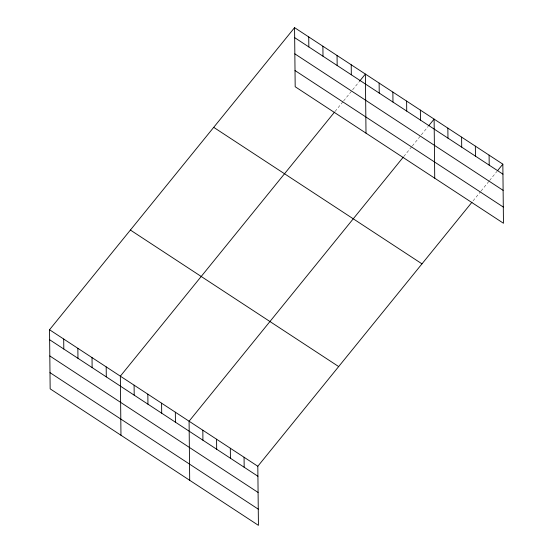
<?xml version="1.0" encoding="UTF-8"?>
<svg xmlns="http://www.w3.org/2000/svg" width="553" height="553" viewBox="0 0 553 553"><rect width="100%" height="100%" fill="white"/><g stroke="black" fill="none" stroke-linecap="round" stroke-linejoin="round"><path stroke-width="0.41" stroke-dasharray="2.77 2.07" d="M335.056 111.45L343.04 101.607M343.572 100.957L352.081 90.464M352.614 89.807L359.001 81.934M403.787 156.499L411.771 146.656M412.303 146.006L420.812 135.506M421.345 134.856L428.264 126.326M473.05 200.891L480.502 191.704M481.034 191.055L489.011 181.211M489.543 180.554L496.988 171.375"/><path stroke-width="0.83" d="M471.986 202.204L257.816 466.262L258.431 525.35L50.157 388.842L49.535 329.747L294.569 27.65L502.843 164.158L503.465 223.253L295.184 86.738L294.569 27.65M334.53 112.107L120.354 376.164L120.969 435.252M359.533 81.277L365.381 74.061L366.003 133.155M403.255 157.156L189.085 421.213L189.7 480.301M428.789 125.669L434.112 119.109L434.734 178.204M497.52 170.718L502.843 164.158M294.673 37.652L502.947 174.167M294.846 53.855L503.119 190.363M295.019 70.542L503.292 207.05M213.707 127.342L421.98 263.85M130.397 230.055L338.671 366.57M49.535 329.747L257.816 466.262M49.646 339.749L257.919 476.264M49.811 355.952L258.085 492.46M49.984 372.639L258.265 509.154M489.094 155.151L489.205 165.153M475.352 146.144L475.456 156.146M461.603 137.13L461.707 147.133M447.861 128.123L447.965 138.126M420.363 110.102L420.474 120.105M406.621 101.095L406.725 111.098M392.872 92.081L392.976 102.084M379.13 83.074L379.234 93.077M351.217 64.784L351.321 74.786M337.054 55.5L337.164 65.503M322.897 46.217L323 56.219M308.733 36.933L308.837 46.936M244.067 457.248L244.17 467.25M230.318 448.241L230.428 458.243M216.576 439.227L216.679 449.236M202.827 430.22L202.93 440.223M175.336 412.199L175.439 422.202M161.587 403.192L161.697 413.195M147.845 394.178L147.948 404.188M134.096 385.171L134.199 395.174M106.19 366.881L106.294 376.883M92.026 357.597L92.13 367.6M77.862 348.314L77.966 358.316M63.699 339.03L63.802 349.033"/></g></svg>
